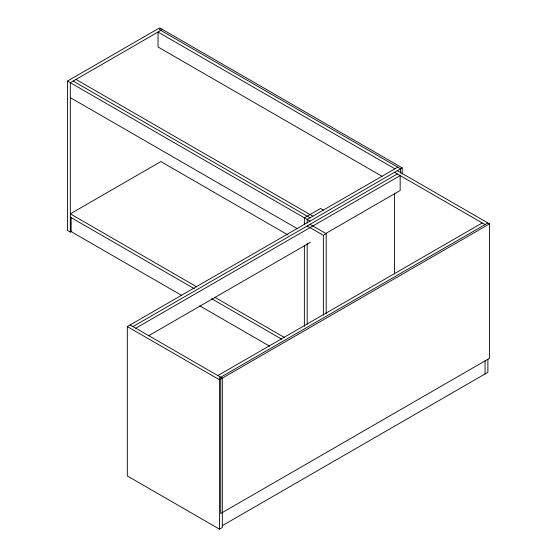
<?xml version="1.0" encoding="UTF-8"?>
<svg xmlns="http://www.w3.org/2000/svg" width="557" height="557" viewBox="0 0 557 557"><rect width="100%" height="100%" fill="white"/><g stroke="black" fill="none" stroke-linecap="round" stroke-linejoin="round"><path stroke-width="0.84" d="M71.818 231.197L70.321 232.06L67.494 230.424L67.494 81.057L159.657 27.85L402.196 167.88L402.196 173.951M160.869 28.553L159.253 29.486L400.574 168.813L400.574 173.15M162.484 29.486L70.321 82.694L70.321 232.06M397.747 167.177L307.199 219.451L307.199 222.925M130.15 324.94L222.313 378.154L222.313 527.514L219.486 529.15L127.316 475.943L127.316 326.576L402.196 167.88M132.977 326.576L397.343 173.944M135.811 328.205L400.17 175.58L400.17 190.515L325.608 233.564M148.615 335.753L310.541 242.26M307.199 225.989L323.366 235.326L326.2 233.689L326.2 313.605M217.864 375.585L482.23 222.953M487.89 222.953L219.075 378.154L220.697 379.087L220.697 513.512L489.506 358.318L489.506 223.886L397.343 170.679M127.316 326.576L219.486 379.783L489.506 223.886M222.201 525.711L487.89 372.32L487.89 359.293M394.92 168.813L158.042 32.048L158.042 46.99L382.137 176.367M394.516 172.315L485.063 224.589M323.366 210.121L320.54 208.485L304.373 217.822L304.373 224.77M75.982 79.428L312.86 216.186M73.155 81.057L310.033 217.822M67.494 81.057L310.033 221.087M310.033 224.353L326.2 233.689M70.321 97.628L297.424 228.746M287.955 234.95L160.869 161.579L70.321 213.853L196.656 286.792M214.703 297.215L284.641 337.591M70.321 217.126L194.4 288.756M211.695 298.747L281.633 339.122M181.673 295.412L71.129 231.594L71.129 217.488M199.719 305.835L269.658 346.21M485.063 360.678L485.063 373.956M394.516 193.154L394.516 273.912M323.366 235.326L323.366 315.234M307.199 243.36L307.199 324.188M304.373 245.365L304.373 326.395M219.486 379.783L219.486 529.15"/></g></svg>
